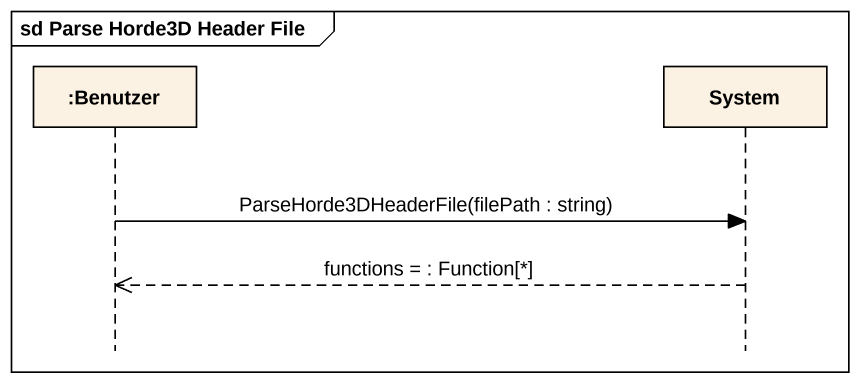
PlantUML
@startuml
mainframe sd Parse Horde3D Header File
hide footbox
participant ":Benutzer" as Benutzer
participant System

Benutzer -> System : ParseHorde3DHeaderFile(filePath : string)
System -->> Benutzer : functions = : Function[*]
@enduml
